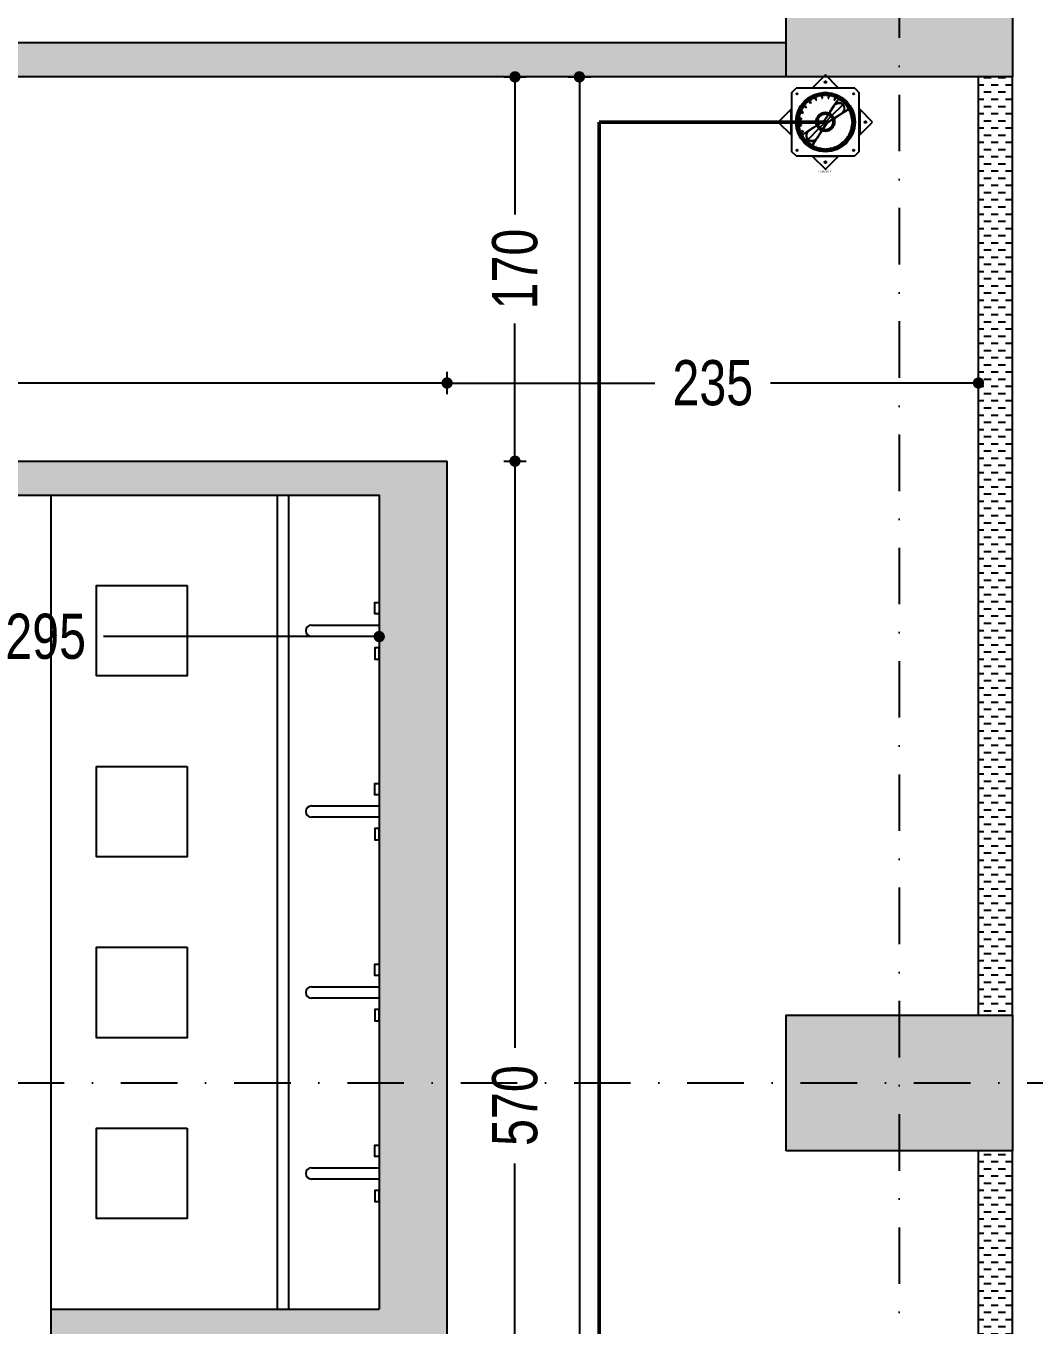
# Model space of a CAD drawing. Header units: centimetres. Extents: x 26569 to 160723, y -3143 to 14565.
# Drawn here: x 79745 to 80191, y 6206 to 6781 of the extents above; entities that cross this region are included whole.
import ezdxf
from ezdxf.enums import TextEntityAlignment as Align

# ---------------------------------------------------------------- set-up
doc = ezdxf.new("R2010")
doc.units = ezdxf.units.CM
doc.header["$LTSCALE"] = 100
doc.linetypes.add('DASHDOT2', pattern=[0.5, 0.25, -0.125, 0, -0.125])
for name, color, linetype in [('A-ANNO-DIMS', 187, 'Continuous'), ('A-ANNO-GRID', 155, 'DASHDOT2'), ('A-ELEV-01', 255, 'Continuous'), ('A-FLOR-FIXT', 146, 'Continuous'), ('A-WALL', 134, 'Continuous'), ('A-WALL-HTCH', 8, 'Continuous'), ('GEB-KONTUR-A', 5, 'Continuous'), ('S-CONC', 5, 'Continuous'), ('S-HTCH', 8, 'Continuous')]:
    doc.layers.add(name, color=color, linetype=linetype)
doc.layers.add('Arbeitspunkt(DIN)', color=7, linetype='Continuous', lineweight=25)
for name, color, linetype, lineweight, true_color in [('GEB-ART-NR', 1, 'Continuous', 18, 0xff0000), ('GEB-BEZUG', 2, 'Continuous', 50, 0xffff00), ('GEB-TEXT', 5, 'Continuous', 18, 0x0000ff)]:
    doc.layers.add(name, color=color, linetype=linetype, lineweight=lineweight, true_color=true_color)
doc.styles.add('Fields_100', font='act_simplex.shx', dxfattribs={"width": 0.8, "height": 20})
doc.styles.get("Standard").update_dxf_attribs({"font": 'act_simplex.shx', "width": 0.8, "height": 18})
doc.dimstyles.new('FIELDS_100', dxfattribs={"dimscale": 0, "dimtxt": 20, "dimasz": 5, "dimexe": 5, "dimexo": 5, "dimgap": 5, "dimtad": 0, "dimdec": 0, "dimzin": 0, "dimdsep": 46, "dimtxsty": 'Fields_100', "dimblk": 'DOT', "dimcen": 0.09, "dimclrt": 50, "dimadec": 0, "dimazin": 0, "dimtfac": 1, "dimtdec": 0, "dimtix": 1, "dimtofl": 0, "dimtmove": 1, "dimatfit": 3, "dimfxl": 5, "dimfxlon": 1, "dimtolj": 1, "dimtzin": 0, "dimarcsym": 0})
pattern_1 = [(0, (74805.6698, 54361.057), (3.175, 3.175), [3.175, -3.175])]

# ---------------------------------------------------------------- blocks, each defined once
blk = doc.blocks.new('_Dot')
at = {"color": 0, "linetype": 'ByBlock', "lineweight": -2}
blk.add_line((-0.5, 0), (-1, 0), dxfattribs=at)
at = {"color": 0, "linetype": 'ByBlock', "const_width": 0.5}
blk.add_lwpolyline([(-0.25, 0, 1), (0.25, 0, 1)], format="xyb", close=True, dxfattribs=at)
blk = doc.blocks.new('*D68')
at = {"layer": 'A-ANNO-DIMS', "color": 0, "lineweight": -2, "transparency": 16777216}
for p, q in [((79605.86, 6516.06), (79605.86, 6506.06)), ((79900.86, 6516.06), (79900.86, 6506.06)), ((79610.86, 6511.06), (79727.79, 6511.06)), ((79895.86, 6511.06), (79778.93, 6511.06))]:
    blk.add_line(p, q, dxfattribs=at)
at = {"layer": 'DEFPOINTS', "color": 0, "transparency": 16777216}
for p in [(79605.86, 6573.62), (79900.86, 6573.62), (79605.86, 6511.06)]:
    blk.add_point(p, dxfattribs=at)
at = {"layer": 'A-ANNO-DIMS', "color": 0, "lineweight": -2, "transparency": 16777216, "xscale": 5, "yscale": 5, "zscale": 5, "rotation": 180}
blk.add_blockref('_Dot', (79605.86, 6511.06), dxfattribs=at)
at = {"layer": 'A-ANNO-DIMS', "color": 0, "lineweight": -2, "transparency": 16777216, "xscale": 5, "yscale": 5, "zscale": 5}
blk.add_blockref('_Dot', (79900.86, 6511.06), dxfattribs=at)
at = {"layer": 'A-ANNO-DIMS', "color": 50, "transparency": 16777216, "insert": (79753.36, 6511.06), "char_height": 20, "attachment_point": 5, "style": 'Fields_100'}
blk.add_mtext('\\A1;295', dxfattribs=at)
blk = doc.blocks.new('*D168')
at = {"layer": 'A-ANNO-DIMS', "color": 0, "lineweight": -2, "transparency": 16777216}
for p, q in [((79955.9, 6588.62), (79965.9, 6588.62)), ((79960.9, 6583.62), (79960.9, 6329.19)), ((79960.9, 6023.62), (79960.9, 6278.05)), ((79955.9, 6018.62), (79965.9, 6018.62))]:
    blk.add_line(p, q, dxfattribs=at)
at = {"layer": 'DEFPOINTS', "color": 0, "transparency": 16777216}
for p in [(79930.86, 6588.62), (79960.9, 6588.62), (79930.86, 6018.62)]:
    blk.add_point(p, dxfattribs=at)
at = {"layer": 'A-ANNO-DIMS', "color": 0, "lineweight": -2, "transparency": 16777216, "xscale": 5, "yscale": 5, "zscale": 5}
for p, rotation in [((79960.9, 6588.62), 90), ((79960.9, 6018.62), 270)]:
    blk.add_blockref('_Dot', p, dxfattribs=dict(at, rotation=rotation))
at = {"layer": 'A-ANNO-DIMS', "color": 50, "transparency": 16777216, "insert": (79960.9, 6303.62), "char_height": 20, "attachment_point": 5, "rotation": 90, "style": 'Fields_100'}
blk.add_mtext('\\A1;570', dxfattribs=at)
blk = doc.blocks.new('*D169')
at = {"layer": 'A-ANNO-DIMS', "color": 0, "lineweight": -2, "transparency": 16777216}
for p, q in [((79955.9, 6758.62), (79965.9, 6758.62)), ((79960.9, 6753.62), (79960.9, 6697.67)), ((79960.9, 6593.62), (79960.9, 6649.57)), ((79955.9, 6588.62), (79965.9, 6588.62))]:
    blk.add_line(p, q, dxfattribs=at)
at = {"layer": 'DEFPOINTS', "color": 0, "transparency": 16777216}
for p in [(79470.86, 6758.62), (79960.9, 6758.62), (79930.86, 6588.62)]:
    blk.add_point(p, dxfattribs=at)
at = {"layer": 'A-ANNO-DIMS', "color": 0, "lineweight": -2, "transparency": 16777216, "xscale": 5, "yscale": 5, "zscale": 5}
for p, rotation in [((79960.9, 6758.62), 90), ((79960.9, 6588.62), 270)]:
    blk.add_blockref('_Dot', p, dxfattribs=dict(at, rotation=rotation))
at = {"layer": 'A-ANNO-DIMS', "color": 50, "transparency": 16777216, "insert": (79960.9, 6673.62), "char_height": 20, "attachment_point": 5, "rotation": 90, "style": 'Fields_100'}
blk.add_mtext('\\A1;170', dxfattribs=at)
blk = doc.blocks.new('*D170')
at = {"layer": 'A-ANNO-DIMS', "color": 0, "lineweight": -2, "transparency": 16777216}
for p, q in [((79984.37, 6758.62), (79994.37, 6758.62)), ((79989.37, 6753.62), (79989.37, 5054.31)), ((79989.37, 3288.62), (79989.37, 4987.93)), ((79984.37, 3283.62), (79994.37, 3283.62))]:
    blk.add_line(p, q, dxfattribs=at)
at = {"layer": 'DEFPOINTS', "color": 0, "transparency": 16777216}
for p in [(79470.86, 6758.62), (79989.37, 6758.62), (79795.86, 3283.62)]:
    blk.add_point(p, dxfattribs=at)
at = {"layer": 'A-ANNO-DIMS', "color": 0, "lineweight": -2, "transparency": 16777216, "xscale": 5, "yscale": 5, "zscale": 5}
for p, rotation in [((79989.37, 6758.62), 90), ((79989.37, 3283.62), 270)]:
    blk.add_blockref('_Dot', p, dxfattribs=dict(at, rotation=rotation))
at = {"layer": 'A-ANNO-DIMS', "color": 50, "transparency": 16777216, "insert": (79989.37, 5021.12), "char_height": 20, "attachment_point": 5, "rotation": 90, "style": 'Fields_100'}
blk.add_mtext('\\A1;3475', dxfattribs=at)
blk = doc.blocks.new('*D171')
at = {"layer": 'A-ANNO-DIMS', "color": 0, "lineweight": -2, "transparency": 16777216}
for p, q in [((79000.86, 6618.21), (79000.86, 6628.21)), ((79930.86, 6618.21), (79930.86, 6628.21)), ((79005.86, 6623.21), (79440.29, 6623.21)), ((79925.86, 6623.21), (79491.43, 6623.21))]:
    blk.add_line(p, q, dxfattribs=at)
at = {"layer": 'DEFPOINTS', "color": 0, "transparency": 16777216}
for p in [(79930.86, 6623.21), (79000.86, 6588.62), (79930.86, 6588.62)]:
    blk.add_point(p, dxfattribs=at)
at = {"layer": 'A-ANNO-DIMS', "color": 0, "lineweight": -2, "transparency": 16777216, "xscale": 5, "yscale": 5, "zscale": 5, "rotation": 180}
blk.add_blockref('_Dot', (79000.86, 6623.21), dxfattribs=at)
at = {"layer": 'A-ANNO-DIMS', "color": 0, "lineweight": -2, "transparency": 16777216, "xscale": 5, "yscale": 5, "zscale": 5}
blk.add_blockref('_Dot', (79930.86, 6623.21), dxfattribs=at)
at = {"layer": 'A-ANNO-DIMS', "color": 50, "transparency": 16777216, "insert": (79465.86, 6623.21), "char_height": 20, "attachment_point": 5, "style": 'Fields_100'}
blk.add_mtext('\\A1;930', dxfattribs=at)
blk = doc.blocks.new('*D172')
at = {"layer": 'A-ANNO-DIMS', "color": 0, "lineweight": -2, "transparency": 16777216}
for p, q in [((79930.86, 6618.21), (79930.86, 6628.21)), ((80165.86, 6618.21), (80165.86, 6628.21)), ((79935.86, 6623.21), (80022.79, 6623.21)), ((80160.86, 6623.21), (80073.93, 6623.21))]:
    blk.add_line(p, q, dxfattribs=at)
at = {"layer": 'DEFPOINTS', "color": 0, "transparency": 16777216}
for p in [(80165.86, 6623.21), (79930.86, 6588.62), (80165.86, 6343.62)]:
    blk.add_point(p, dxfattribs=at)
at = {"layer": 'A-ANNO-DIMS', "color": 0, "lineweight": -2, "transparency": 16777216, "xscale": 5, "yscale": 5, "zscale": 5, "rotation": 180}
blk.add_blockref('_Dot', (79930.86, 6623.21), dxfattribs=at)
at = {"layer": 'A-ANNO-DIMS', "color": 0, "lineweight": -2, "transparency": 16777216, "xscale": 5, "yscale": 5, "zscale": 5}
blk.add_blockref('_Dot', (80165.86, 6623.21), dxfattribs=at)
at = {"layer": 'A-ANNO-DIMS', "color": 50, "transparency": 16777216, "insert": (80048.36, 6623.21), "char_height": 20, "attachment_point": 5, "style": 'Fields_100'}
blk.add_mtext('\\A1;235', dxfattribs=at)
blk = doc.blocks.new('*D65')
at = {"layer": 'A-ANNO-DIMS', "color": 0, "lineweight": -2, "transparency": 16777216}
for p, q in [((79320.86, 6902.59), (79320.86, 6912.59)), ((80165.86, 6902.59), (80165.86, 6912.59)), ((79325.86, 6907.59), (79717.79, 6907.59)), ((80160.86, 6907.59), (79768.93, 6907.59))]:
    blk.add_line(p, q, dxfattribs=at)
at = {"layer": 'DEFPOINTS', "color": 0, "transparency": 16777216}
for p in [(80165.86, 6907.59), (80165.86, 6818.62), (79320.86, 6773.62)]:
    blk.add_point(p, dxfattribs=at)
at = {"layer": 'A-ANNO-DIMS', "color": 0, "lineweight": -2, "transparency": 16777216, "xscale": 5, "yscale": 5, "zscale": 5, "rotation": 180}
blk.add_blockref('_Dot', (79320.86, 6907.59), dxfattribs=at)
at = {"layer": 'A-ANNO-DIMS', "color": 0, "lineweight": -2, "transparency": 16777216, "xscale": 5, "yscale": 5, "zscale": 5}
blk.add_blockref('_Dot', (80165.86, 6907.59), dxfattribs=at)
at = {"layer": 'A-ANNO-DIMS', "color": 50, "transparency": 16777216, "insert": (79743.36, 6907.59), "char_height": 20, "attachment_point": 5, "style": 'Fields_100'}
blk.add_mtext('\\A1;845', dxfattribs=at)
blk = doc.blocks.new('Einfügepunkt')
at = {"layer": 'GEB-BEZUG'}
for p, q in [((-0.7, -0.7), (0.7, 0.7)), ((-0.7, 0.7), (0.7, -0.7))]:
    blk.add_line(p, q, dxfattribs=at)
blk = doc.blocks.new('105')
at = {"layer": 'Arbeitspunkt(DIN)', "ltscale": 25}
for q in [(-2.5, 0), (0, 2.5), (2.5, 0), (0, -2.5)]:
    blk.add_line((0, 0), q, dxfattribs=at)
at = {"layer": 'GEB-KONTUR-A', "ltscale": 25}
for p, q in [((0, 208.6), (-56.6, 152)), ((56.6, 152), (0, 208.6)), ((-150, 130), (-130, 150)), ((-150, 130), (-150, -130)), ((130, 150), (-130, 150)), ((-58.6, 150), (-56.6, 152)), ((-56.6, 152), (56.6, 152)), ((-33.9, 126.3), (-35.1, 124.1)), ((-35.1, 124.1), (-33.2, 117)), ((-33.9, 126.3), (-31.9, 119.2)), ((-31.6, 125.1), (-33.9, 126.3)), ((-33.2, 117), (-31.9, 119.2)), ((-32.3, 113.5), (-33.2, 117)), ((-31.9, 119.2), (-29.7, 117.9)), ((-31.6, 125.1), (-29.7, 117.9)), ((-29.7, 117.9), (-28.8, 114.4)), ((-17.2, 116.7), (-15.7, 105.2)), ((-12.1, 105.7), (-13.6, 117.2)), ((0, 130.8), (-1.8, 129)), ((-1.8, 129), (-1.8, 121.6)), ((-1.8, 121.6), (0, 123.4)), ((-1.8, 118), (-1.8, 121.6)), ((0, 130.8), (0, 123.4)), ((1.8, 129), (0, 130.8)), ((0, 123.4), (1.8, 121.6)), ((1.8, 129), (1.8, 121.6)), ((1.8, 121.6), (1.8, 118)), ((13.6, 117.2), (12.1, 105.7)), ((15.7, 105.2), (17.2, 116.7)), ((28.8, 114.4), (29.7, 117.9)), ((31.6, 125.1), (29.7, 117.9)), ((29.7, 117.9), (31.9, 119.2)), ((33.9, 126.3), (31.6, 125.1)), ((33.9, 126.3), (31.9, 119.2)), ((31.9, 119.2), (33.2, 117)), ((33.2, 117), (32.3, 113.5)), ((35.1, 124.1), (33.2, 117)), ((35.1, 124.1), (33.9, 126.3)), ((56.6, 152), (58.6, 150)), ((130, 150), (150, 130)), ((150, -130), (150, 130)), ((-152, 56.6), (-150, 58.6)), ((-110.8, 66.1), (-113.3, 65.4)), ((-113.3, 65.4), (-112.6, 62.9)), ((-113.3, 65.4), (-106.9, 61.7)), ((-112.6, 62.9), (-106.2, 59.2)), ((-110.8, 66.1), (-104.4, 62.4)), ((-106.9, 61.7), (-104.4, 62.4)), ((-106.2, 59.2), (-106.9, 61.7)), ((-103.1, 57.4), (-106.2, 59.2)), ((-104.4, 62.4), (-101.3, 60.6)), ((-94.7, 70.4), (-85.5, 63.3)), ((-92.5, 92.5), (-92.5, 89.9)), ((-89.9, 92.5), (-92.5, 92.5)), ((-92.5, 92.5), (-87.3, 87.3)), ((-92.5, 89.9), (-87.3, 84.7)), ((-83.3, 66.2), (-92.5, 73.3)), ((-89.9, 92.5), (-84.7, 87.3)), ((-87.3, 87.3), (-84.7, 87.3)), ((-87.3, 84.7), (-87.3, 87.3)), ((-84.7, 82.2), (-87.3, 84.7)), ((-85.5, 63.3), (-83.3, 66.2)), ((-84.7, 87.3), (-82.2, 84.7)), ((-73.3, 92.5), (-66.2, 83.3)), ((-63.3, 85.5), (-70.4, 94.7)), ((-66.2, 83.3), (-63.3, 85.5)), ((-65.4, 113.3), (-66.1, 110.8)), ((-66.1, 110.8), (-62.4, 104.4)), ((-65.4, 113.3), (-61.7, 106.9)), ((-62.9, 112.6), (-65.4, 113.3)), ((-62.9, 112.6), (-59.2, 106.2)), ((-62.4, 104.4), (-61.7, 106.9)), ((-60.6, 101.3), (-62.4, 104.4)), ((-61.7, 106.9), (-59.2, 106.2)), ((-59.2, 106.2), (-57.4, 103.1)), ((-46.8, 108.3), (-42.4, 97.6)), ((-39, 99), (-43.5, 109.7)), ((-42.4, 97.6), (-39, 99)), ((-15.7, 105.2), (-12.1, 105.7)), ((12.1, 105.7), (15.7, 105.2)), ((37.9, 72.9), (18.8, 43.4)), ((19.3, 42.7), (38.6, 72.5)), ((27.4, 27.4), (76.5, 76.5)), ((37.9, 72.9), (40.7, 77.2)), ((43.5, 109.7), (39, 99)), ((39, 99), (42.4, 97.6)), ((40.7, 77.2), (57.4, 103.1)), ((42.4, 97.6), (46.8, 108.3)), ((57.4, 103.1), (58.6, 105.1)), ((62.9, 112.6), (58.6, 105.1)), ((58.6, 105.1), (61.1, 105.8)), ((61.7, 103.3), (60.6, 101.3)), ((65.4, 113.3), (61.1, 105.8)), ((61.1, 105.8), (61.7, 103.3)), ((66.1, 110.8), (61.7, 103.3)), ((65.4, 113.3), (62.9, 112.6)), ((66.1, 110.8), (65.4, 113.3)), ((66.2, 97.7), (67.7, 99.1)), ((72.2, 93.4), (73.6, 94.8)), ((77, 92), (75.6, 90.6)), ((77.4, 77.4), (86.2, 86.2)), ((102.7, 58.1), (79.3, 43)), ((82.2, 84.7), (83.7, 86.2)), ((89.9, 92.5), (83.7, 86.2)), ((83.7, 86.2), (86.2, 86.2)), ((86.2, 83.7), (84.7, 82.2)), ((92.5, 92.5), (86.2, 86.2)), ((92.5, 89.9), (86.2, 83.7)), ((86.2, 86.2), (86.2, 83.7)), ((92.5, 92.5), (89.9, 92.5)), ((90.6, 75.6), (92, 77)), ((92.5, 89.9), (92.5, 92.5)), ((93.4, 72.2), (94.8, 73.6)), ((99.1, 67.7), (97.7, 66.2)), ((101.3, 60.6), (103.3, 61.7)), ((105.4, 59.7), (102.7, 58.1)), ((102.7, 58.1), (103.1, 57.4)), ((103.1, 57.4), (105.2, 58.6)), ((110.8, 66.1), (103.3, 61.7)), ((103.3, 61.7), (105.8, 61.1)), ((112.6, 62.9), (105.2, 58.6)), ((105.2, 58.6), (105.4, 59.7)), ((105.8, 61.1), (105.4, 59.7)), ((113.3, 65.4), (105.8, 61.1)), ((113.3, 65.4), (110.8, 66.1)), ((112.6, 62.9), (113.3, 65.4)), ((150, 58.6), (152, 56.6)), ((-152, 56.6), (-208.6, 0)), ((-208.6, 0), (-152, -56.6)), ((-152, -56.6), (-152, 56.6)), ((-129, 1.8), (-130.8, 0)), ((-130.8, 0), (-129, -1.8)), ((-130.8, 0), (-123.4, 0)), ((-129, 1.8), (-121.6, 1.8)), ((-124.1, 35.1), (-126.3, 33.9)), ((-126.3, 33.9), (-125.1, 31.6)), ((-126.3, 33.9), (-119.2, 31.9)), ((-125.1, 31.6), (-117.9, 29.7)), ((-124.1, 35.1), (-117, 33.2)), ((-123.4, 0), (-121.6, 1.8)), ((-121.6, -1.8), (-123.4, 0)), ((-121.6, 1.8), (-118, 1.8)), ((-119.2, 31.9), (-117, 33.2)), ((-117.9, 29.7), (-119.2, 31.9)), ((-114.4, 28.8), (-117.9, 29.7)), ((-117.2, 13.6), (-105.7, 12.1)), ((-117, 33.2), (-113.5, 32.3)), ((-105.2, 15.7), (-116.7, 17.2)), ((-109.7, 43.5), (-99, 39)), ((-97.6, 42.4), (-108.3, 46.8)), ((-105.7, 12.1), (-105.2, 15.7)), ((-99, 39), (-97.6, 42.4)), ((-5.7, 5.7), (-33.1, -12.1)), ((-32.7, -12.8), (-5.1, 5.1)), ((-25.8, -25.8), (0, 0)), ((17.6, 41.6), (-5.7, 5.7)), ((-5.7, 5.7), (-5.1, 5.1)), ((-5.1, 5.1), (18, 40.7)), ((-5.1, 5.1), (0, 0)), ((0, 0), (25.8, 25.8)), ((0, 0), (5.1, -5.1)), ((32.7, 12.8), (5.1, -5.1)), ((5.7, -5.7), (33.1, 12.1)), ((18.8, 43.4), (17.6, 41.6)), ((17.6, 41.6), (18.4, 41.5)), ((18, 40.7), (17.6, 41.6)), ((18.4, 41.5), (18, 40.7)), ((18, 40.7), (25.8, 25.8)), ((26.4, 26.4), (18.4, 41.5)), ((18.7, 42), (18.8, 43.4)), ((19.3, 42.7), (18.7, 42)), ((18.7, 42), (26.8, 26.8)), ((18.8, 43.4), (19.3, 42.7)), ((27.4, 27.4), (19.3, 42.7)), ((25.8, 25.8), (26.4, 26.4)), ((25.8, 25.8), (25.8, 25.8)), ((25.8, 25.8), (32.7, 12.8)), ((33.4, 13.3), (26.4, 26.4)), ((26.8, 26.8), (27.4, 27.4)), ((26.8, 26.8), (33.8, 13.5)), ((27.4, 27.4), (27.4, 27.4)), ((34.5, 14), (27.4, 27.4)), ((32.7, 12.8), (33.4, 13.3)), ((33.1, 12.1), (32.7, 12.8)), ((33.1, 12.1), (34.9, 13.3)), ((33.4, 13.3), (33.1, 12.1)), ((33.8, 13.5), (34.5, 14)), ((34.9, 13.3), (33.8, 13.5)), ((72.5, 38.6), (34.5, 14)), ((34.5, 14), (34.9, 13.3)), ((34.9, 13.3), (72.9, 37.9)), ((77.2, 40.7), (72.9, 37.9)), ((77.2, 40.7), (103.1, 57.4)), ((117, 33.2), (113.5, 32.3)), ((114.4, 28.8), (117.9, 29.7)), ((124.1, 35.1), (117, 33.2)), ((119.2, 31.9), (117, 33.2)), ((117.9, 29.7), (119.2, 31.9)), ((125.1, 31.6), (117.9, 29.7)), ((121.6, 1.8), (118, 1.8)), ((126.3, 33.9), (119.2, 31.9)), ((123.4, 0), (121.6, 1.8)), ((129, 1.8), (121.6, 1.8)), ((121.6, -1.8), (123.4, 0)), ((130.8, 0), (123.4, 0)), ((126.3, 33.9), (124.1, 35.1)), ((125.1, 31.6), (126.3, 33.9)), ((130.8, 0), (129, 1.8)), ((129, -1.8), (130.8, 0)), ((152, 56.6), (152, -56.6)), ((208.6, 0), (152, 56.6)), ((152, -56.6), (208.6, 0)), ((-150, -58.6), (-152, -56.6)), ((-129, -1.8), (-121.6, -1.8)), ((-125.1, -31.6), (-126.3, -33.9)), ((-126.3, -33.9), (-119.2, -31.9)), ((-126.3, -33.9), (-124.1, -35.1)), ((-125.1, -31.6), (-117.9, -29.7)), ((-124.1, -35.1), (-117, -33.2)), ((-118, -1.8), (-121.6, -1.8)), ((-119.2, -31.9), (-117.9, -29.7)), ((-117, -33.2), (-119.2, -31.9)), ((-117.9, -29.7), (-114.4, -28.8)), ((-105.7, -12.1), (-117.2, -13.6)), ((-113.5, -32.3), (-117, -33.2)), ((-116.7, -17.2), (-105.2, -15.7)), ((-99, -39), (-109.7, -43.5)), ((-108.3, -46.8), (-97.6, -42.4)), ((-105.2, -15.7), (-105.7, -12.1)), ((-105.1, -58.6), (-103.1, -57.4)), ((-103.1, -57.4), (-77.2, -40.7)), ((-97.6, -42.4), (-99, -39)), ((-77.2, -40.7), (-72.9, -37.9)), ((-76.5, -76.5), (-27.4, -27.4)), ((-34.9, -13.3), (-72.9, -37.9)), ((-72.5, -38.6), (-34.5, -14)), ((-19.3, -42.7), (-38.6, -72.5)), ((-37.9, -72.9), (-18.8, -43.4)), ((-33.1, -12.1), (-34.9, -13.3)), ((-34.9, -13.3), (-33.8, -13.5)), ((-34.5, -14), (-34.9, -13.3)), ((-33.8, -13.5), (-34.5, -14)), ((-34.5, -14), (-27.4, -27.4)), ((-26.8, -26.8), (-33.8, -13.5)), ((-33.4, -13.3), (-33.1, -12.1)), ((-32.7, -12.8), (-33.4, -13.3)), ((-33.4, -13.3), (-26.4, -26.4)), ((-33.1, -12.1), (-32.7, -12.8)), ((-25.8, -25.8), (-32.7, -12.8)), ((-27.4, -27.4), (-26.8, -26.8)), ((-27.4, -27.4), (-19.3, -42.7)), ((-27.4, -27.4), (-27.4, -27.4)), ((-18.7, -42), (-26.8, -26.8)), ((-26.4, -26.4), (-25.8, -25.8)), ((-26.4, -26.4), (-18.4, -41.5)), ((-18, -40.7), (-25.8, -25.8)), ((-25.8, -25.8), (-25.8, -25.8)), ((-19.3, -42.7), (-18.7, -42)), ((-18.8, -43.4), (-19.3, -42.7)), ((-18.8, -43.4), (-17.6, -41.6)), ((-18.7, -42), (-18.8, -43.4)), ((-18.4, -41.5), (-18, -40.7)), ((-17.6, -41.6), (-18.4, -41.5)), ((5.1, -5.1), (-18, -40.7)), ((-18, -40.7), (-17.6, -41.6)), ((-17.6, -41.6), (5.7, -5.7)), ((5.7, -5.7), (5.1, -5.1)), ((106.2, -59.2), (103.1, -57.4)), ((113.5, -32.3), (117, -33.2)), ((117.9, -29.7), (114.4, -28.8)), ((117, -33.2), (119.2, -31.9)), ((124.1, -35.1), (117, -33.2)), ((119.2, -31.9), (117.9, -29.7)), ((125.1, -31.6), (117.9, -29.7)), ((118, -1.8), (121.6, -1.8)), ((126.3, -33.9), (119.2, -31.9)), ((129, -1.8), (121.6, -1.8)), ((124.1, -35.1), (126.3, -33.9)), ((126.3, -33.9), (125.1, -31.6)), ((152, -56.6), (150, -58.6)), ((-113.3, -65.4), (-105.8, -61.1)), ((-112.6, -62.9), (-113.3, -65.4)), ((-113.3, -65.4), (-110.8, -66.1)), ((-112.6, -62.9), (-105.1, -58.6)), ((-110.8, -66.1), (-103.3, -61.7)), ((-105.8, -61.1), (-105.1, -58.6)), ((-103.3, -61.7), (-105.8, -61.1)), ((-101.3, -60.6), (-103.3, -61.7)), ((-99.1, -67.7), (-97.7, -66.2)), ((-93.4, -72.2), (-94.8, -73.6)), ((-92.5, -89.9), (-86.2, -83.7)), ((-92.5, -92.5), (-86.2, -86.2)), ((-92.5, -89.9), (-92.5, -92.5)), ((-92.5, -92.5), (-89.9, -92.5)), ((-90.6, -75.6), (-92, -77)), ((-89.9, -92.5), (-83.7, -86.2)), ((-86.2, -86.2), (-77.4, -77.4)), ((-86.2, -83.7), (-84.7, -82.2)), ((-86.2, -86.2), (-86.2, -83.7)), ((-83.7, -86.2), (-86.2, -86.2)), ((-82.2, -84.7), (-83.7, -86.2)), ((-77, -92), (-75.6, -90.6)), ((-72.2, -93.4), (-73.6, -94.8)), ((-66.2, -97.7), (-67.7, -99.1)), ((-66.1, -110.8), (-61.7, -103.3)), ((-66.1, -110.8), (-65.4, -113.3)), ((-65.4, -113.3), (-61.1, -105.8)), ((-65.4, -113.3), (-62.9, -112.6)), ((-62.9, -112.6), (-58.6, -105.2)), ((-61.7, -103.3), (-60.6, -101.3)), ((-61.1, -105.8), (-61.7, -103.3)), ((-59.7, -105.4), (-61.1, -105.8)), ((-58.1, -102.7), (-59.7, -105.4)), ((-59.7, -105.4), (-58.6, -105.2)), ((-58.6, -105.2), (-57.4, -103.1)), ((-43, -79.3), (-58.1, -102.7)), ((-57.4, -103.1), (-58.1, -102.7)), ((-57.4, -103.1), (-40.7, -77.2)), ((-37.9, -72.9), (-40.7, -77.2)), ((-32.3, -113.5), (-33.2, -117)), ((-29.7, -117.9), (-28.8, -114.4)), ((28.8, -114.4), (29.7, -117.9)), ((33.2, -117), (32.3, -113.5)), ((57.4, -103.1), (59.2, -106.2)), ((59.2, -106.2), (61.7, -106.9)), ((62.9, -112.6), (59.2, -106.2)), ((62.4, -104.4), (60.6, -101.3)), ((61.7, -106.9), (62.4, -104.4)), ((65.4, -113.3), (61.7, -106.9)), ((66.1, -110.8), (62.4, -104.4)), ((62.9, -112.6), (65.4, -113.3)), ((65.4, -113.3), (66.1, -110.8)), ((82.2, -84.7), (84.7, -87.3)), ((87.3, -84.7), (84.7, -82.2)), ((84.7, -87.3), (87.3, -87.3)), ((89.9, -92.5), (84.7, -87.3)), ((87.3, -87.3), (87.3, -84.7)), ((92.5, -89.9), (87.3, -84.7)), ((92.5, -92.5), (87.3, -87.3)), ((89.9, -92.5), (92.5, -92.5)), ((92.5, -92.5), (92.5, -89.9)), ((101.3, -60.6), (104.4, -62.4)), ((104.4, -62.4), (106.9, -61.7)), ((110.8, -66.1), (104.4, -62.4)), ((106.9, -61.7), (106.2, -59.2)), ((112.6, -62.9), (106.2, -59.2)), ((113.3, -65.4), (106.9, -61.7)), ((110.8, -66.1), (113.3, -65.4)), ((113.3, -65.4), (112.6, -62.9)), ((-130, -150), (-150, -130)), ((-130, -150), (130, -150)), ((-56.6, -152), (-58.6, -150)), ((56.6, -152), (-56.6, -152)), ((-56.6, -152), (0, -208.6)), ((-35.1, -124.1), (-33.2, -117)), ((-35.1, -124.1), (-33.9, -126.3)), ((-33.9, -126.3), (-31.9, -119.2)), ((-33.9, -126.3), (-31.6, -125.1)), ((-33.2, -117), (-31.9, -119.2)), ((-31.9, -119.2), (-29.7, -117.9)), ((-31.6, -125.1), (-29.7, -117.9)), ((-1.8, -118), (-1.8, -121.6)), ((-1.8, -121.6), (0, -123.4)), ((-1.8, -129), (-1.8, -121.6)), ((-1.8, -129), (0, -130.8)), ((0, -123.4), (1.8, -121.6)), ((0, -130.8), (0, -123.4)), ((0, -130.8), (1.8, -129)), ((0, -208.6), (56.6, -152)), ((1.8, -121.6), (1.8, -118)), ((1.8, -129), (1.8, -121.6)), ((29.7, -117.9), (31.9, -119.2)), ((31.6, -125.1), (29.7, -117.9)), ((31.6, -125.1), (33.9, -126.3)), ((31.9, -119.2), (33.2, -117)), ((33.9, -126.3), (31.9, -119.2)), ((35.1, -124.1), (33.2, -117)), ((33.9, -126.3), (35.1, -124.1)), ((58.6, -150), (56.6, -152)), ((150, -130), (130, -150))]:
    blk.add_line(p, q, dxfattribs=at)
for centre, radius in [((0, 177), 4), ((0, 0), 131), ((-125, 125), 3), ((125, 125), 3), ((-177, 0), 4), ((177, 0), 4), ((-125, -125), 3), ((125, -125), 3), ((0, -177), 4)]:
    blk.add_circle(centre, radius, dxfattribs=at)
for centre, radius, start, end in [((0, 0), 129, 105.80073, 119.19927), ((0, 0), 126, 105.81981, 119.18019), ((0, 0), 121, 105.85388, 119.14612), ((0, 0), 120, 105.86071, 119.13929), ((0, 0), 129, 90.80073, 104.19927), ((0, 0), 126, 90.81981, 104.18019), ((0, 0), 121, 90.85388, 104.14612), ((0, 0), 120, 90.86071, 104.13929), ((0, 0), 118, 90.8753, 104.1247), ((0, 0), 118, 96.62475, 98.37525), ((0, 0), 129, 75.80073, 89.19927), ((0, 0), 126, 75.81981, 89.18019), ((0, 0), 121, 75.85388, 89.14612), ((0, 0), 120, 75.86071, 89.13929), ((0, 0), 118, 75.8753, 89.1247), ((0, 0), 118, 81.62475, 83.37525), ((0, 0), 120, 60.86071, 74.13929), ((0, 0), 121, 60.85388, 74.14612), ((0, 0), 126, 60.81981, 74.18019), ((0, 0), 129, 60.80073, 74.19927), ((0, 0), 129, 150.80073, 164.19927), ((0, 0), 126, 150.81981, 164.18019), ((0, 0), 121, 150.85388, 164.14612), ((0, 0), 120, 150.86071, 164.13929), ((0, 0), 129, 135.80073, 149.19927), ((0, 0), 126, 135.81981, 149.18019), ((0, 0), 121, 135.85388, 149.14612), ((0, 0), 120, 135.86071, 149.13929), ((0, 0), 118, 135.8753, 149.1247), ((0, 0), 118, 141.62475, 143.37525), ((0, 0), 129, 120.80073, 134.19927), ((0, 0), 126, 120.81981, 134.18019), ((0, 0), 121, 120.85388, 134.14612), ((0, 0), 120, 120.86071, 134.13929), ((0, 0), 118, 120.8753, 134.1247), ((0, 0), 118, 126.62475, 128.37525), ((0, 0), 118, 105.8753, 119.1247), ((0, 0), 118, 111.62475, 113.37525), ((0, 0), 118, 60.8753, 74.1247), ((59.2, 59.2), 25.8, 45, 135.78074), ((0, 0), 118, 66.62475, 68.37525), ((0, 0), 118, 45.8753, 59.1247), ((0, 0), 120, 55.66933, 59.13929), ((0, 0), 121, 45.85388, 59.14612), ((0, 0), 126, 45.81981, 59.18019), ((0, 0), 129, 45.80073, 59.19927), ((0, 0), 120, 52.18076, 55.66933), ((0, 0), 120, 45.86071, 50.069), ((59.2, 59.2), 25.8, 321.17893, 45), ((0, 0), 118, 30.8753, 44.1247), ((0, 0), 120, 39.931, 44.13929), ((0, 0), 121, 30.85388, 44.14612), ((0, 0), 126, 30.81981, 44.18019), ((0, 0), 129, 30.80073, 44.19927), ((0, 0), 120, 34.33067, 37.81924), ((0, 0), 120, 30.86071, 34.33067), ((0, 0), 120, 15.86071, 29.13929), ((0, 0), 121, 15.85388, 29.14612), ((0, 0), 126, 15.81981, 29.18019), ((0, 0), 129, 15.80073, 29.19927), ((0, 0), 129, 165.80073, 179.19927), ((0, 0), 126, 165.81981, 179.18019), ((0, 0), 121, 165.85388, 179.14612), ((0, 0), 120, 165.86071, 179.13929), ((0, 0), 118, 165.8753, 179.1247), ((0, 0), 118, 171.62475, 173.37525), ((0, 0), 118, 150.8753, 164.1247), ((0, 0), 118, 156.62475, 158.37525), ((59.2, 59.2), 25.8, 314.21926, 321.17893), ((0, 0), 118, 15.8753, 29.1247), ((0, 0), 118, 0.8753, 14.1247), ((0, 0), 120, 0.86071, 14.13929), ((0, 0), 121, 0.85388, 14.14612), ((0, 0), 126, 0.81981, 14.18019), ((0, 0), 129, 0.80073, 14.19927), ((0, 0), 129, 180.80073, 194.19927), ((0, 0), 126, 180.81981, 194.18019), ((0, 0), 129, 195.80073, 209.19927), ((0, 0), 126, 195.81981, 209.18019), ((0, 0), 121, 180.85388, 194.14612), ((0, 0), 120, 180.86071, 194.13929), ((0, 0), 118, 180.8753, 194.1247), ((0, 0), 118, 186.62475, 188.37525), ((0, 0), 121, 195.85388, 209.14612), ((0, 0), 120, 195.86071, 209.13929), ((0, 0), 118, 195.8753, 209.1247), ((0, 0), 118, 201.62475, 203.37525), ((-59.2, -59.2), 25.8, 134.21926, 225), ((0, 0), 118, 330.8753, 344.1247), ((0, 0), 120, 330.86071, 344.13929), ((0, 0), 121, 330.85388, 344.14612), ((0, 0), 126, 330.81981, 344.18019), ((0, 0), 129, 330.80073, 344.19927), ((0, 0), 118, 345.8753, 359.1247), ((0, 0), 120, 345.86071, 359.13929), ((0, 0), 121, 345.85388, 359.14612), ((0, 0), 126, 345.81981, 359.18019), ((0, 0), 129, 345.80073, 359.19927), ((0, 0), 129, 210.80073, 224.19927), ((0, 0), 126, 210.81981, 224.18019), ((0, 0), 121, 210.85388, 224.14612), ((0, 0), 120, 210.86071, 214.33067), ((0, 0), 118, 210.8753, 224.1247), ((0, 0), 120, 214.33067, 217.81924), ((0, 0), 120, 219.931, 224.13929), ((0, 0), 129, 225.80073, 239.19927), ((0, 0), 126, 225.81981, 239.18019), ((0, 0), 121, 225.85388, 239.14612), ((0, 0), 120, 225.86071, 230.069), ((0, 0), 118, 225.8753, 239.1247), ((-59.2, -59.2), 25.8, 225, 308.82107), ((0, 0), 120, 232.18076, 235.66933), ((0, 0), 120, 235.66933, 239.13929), ((0, 0), 129, 240.80073, 254.19927), ((0, 0), 126, 240.81981, 254.18019), ((0, 0), 121, 240.85388, 254.14612), ((0, 0), 120, 240.86071, 254.13929), ((0, 0), 118, 240.8753, 254.1247), ((-59.2, -59.2), 25.8, 308.82107, 315.78074), ((0, 0), 118, 255.8753, 269.1247), ((0, 0), 118, 270.8753, 284.1247), ((0, 0), 118, 285.8753, 299.1247), ((0, 0), 120, 285.86071, 299.13929), ((0, 0), 121, 285.85388, 299.14612), ((0, 0), 126, 285.81981, 299.18019), ((0, 0), 129, 285.80073, 299.19927), ((0, 0), 118, 300.8753, 314.1247), ((0, 0), 120, 300.86071, 314.13929), ((0, 0), 121, 300.85388, 314.14612), ((0, 0), 126, 300.81981, 314.18019), ((0, 0), 129, 300.80073, 314.19927), ((0, 0), 118, 315.8753, 329.1247), ((0, 0), 120, 315.86071, 329.13929), ((0, 0), 121, 315.85388, 329.14612), ((0, 0), 126, 315.81981, 329.18019), ((0, 0), 129, 315.80073, 329.19927), ((0, 0), 129, 255.80073, 269.19927), ((0, 0), 126, 255.81981, 269.18019), ((0, 0), 121, 255.85388, 269.14612), ((0, 0), 120, 255.86071, 269.13929), ((0, 0), 120, 270.86071, 284.13929), ((0, 0), 121, 270.85388, 284.14612), ((0, 0), 126, 270.81981, 284.18019), ((0, 0), 129, 270.80073, 284.19927)]:
    blk.add_arc(centre, radius, start, end, dxfattribs=at)
for points, knots in [([(77.1, 77.1), (76.2, 78), (75.2, 78.8), (71.2, 81.7), (67.7, 83.3), (61.6, 84.5), (59, 84.6), (56.5, 84.3), (54, 84.1), (51.5, 83.4), (47.5, 81.7), (45.8, 80.8), (42.8, 78.6), (41.4, 77.3), (39.3, 75), (38.6, 74), (37.9, 72.9)], [-0.783062, -0.783062, -0.783062, -0.783062, -0.634163, -0.634163, -0.192454, -0.192454, 0.106051, 0.106051, 0.106051, 0.404556, 0.404556, 0.625445, 0.625445, 0.846335, 0.846335, 0.994853, 0.994853, 0.994853, 0.994853]), ([(37.9, 72.9), (37.9, 72.9), (37.9, 72.9), (37.9, 72.9), (37.9, 72.9), (37.9, 72.9)], [0.994853329, 0.994853329, 0.994853329, 0.994853329, 0.995833954, 0.995833954, 0.996814579, 0.996814579, 0.996814579, 0.996814579]), ([(38.6, 72.5), (39.3, 73.5), (40, 74.5), (42, 76.8), (43.4, 78), (46.3, 80.1), (47.9, 81), (51.8, 82.7), (54.2, 83.3), (56.6, 83.5), (59, 83.8), (61.5, 83.7), (67.4, 82.5), (70.8, 81), (74.7, 78.2), (75.6, 77.4), (76.5, 76.5)], [-0.994853, -0.994853, -0.994853, -0.994853, -0.846335, -0.846335, -0.625445, -0.625445, -0.404556, -0.404556, -0.106051, -0.106051, -0.106051, 0.192454, 0.192454, 0.634163, 0.634163, 0.784802, 0.784802, 0.784802, 0.784802]), ([(38.6, 72.5), (38.6, 72.5), (38.6, 72.5), (38.6, 72.5), (38.6, 72.5), (38.6, 72.5)], [-0.996814579, -0.996814579, -0.996814579, -0.996814579, -0.995833954, -0.995833954, -0.994853329, -0.994853329, -0.994853329, -0.994853329]), ([(76.5, 76.5), (77.4, 75.6), (78.2, 74.7), (80, 72.2), (80.9, 70.7), (82.3, 67.4), (82.9, 65.6), (83.7, 61.5), (83.8, 59), (83.5, 56.6), (83.3, 54.2), (82.7, 51.8), (80.3, 46.2), (78.1, 43.2), (74.5, 40), (73.5, 39.3), (72.5, 38.6)], [2.356791, 2.356791, 2.356791, 2.356791, 2.50743, 2.50743, 2.728284, 2.728284, 2.949139, 2.949139, 3.247644, 3.247644, 3.247644, 3.546149, 3.546149, 3.987927, 3.987927, 4.136446, 4.136446, 4.136446, 4.136446]), ([(72.9, 37.9), (74, 38.6), (75, 39.3), (78.7, 42.7), (81, 45.8), (83.4, 51.5), (84.1, 54), (84.3, 56.5), (84.6, 59), (84.5, 61.6), (83.7, 65.9), (83.1, 67.7), (81.6, 71.1), (80.6, 72.7), (78.8, 75.2), (78, 76.2), (77.1, 77.1)], [-4.136446, -4.136446, -4.136446, -4.136446, -3.987927, -3.987927, -3.546149, -3.546149, -3.247644, -3.247644, -3.247644, -2.949139, -2.949139, -2.728284, -2.728284, -2.50743, -2.50743, -2.358531, -2.358531, -2.358531, -2.358531]), ([(76.5, 76.5), (76.6, 76.6), (76.7, 76.7), (76.9, 76.9), (77, 77), (77.1, 77.1)], [-0.1161431, -0.1161431, -0.1161431, -0.1161431, -0.0580714, -0.0580714, 0, 0, 0, 0]), ([(-72.9, -37.9), (-74, -38.6), (-75, -39.3), (-78.7, -42.7), (-81, -45.8), (-83.4, -51.5), (-84.1, -54), (-84.3, -56.5), (-84.6, -59), (-84.5, -61.6), (-83.7, -65.9), (-83.1, -67.7), (-81.6, -71.1), (-80.6, -72.7), (-78.8, -75.2), (-78, -76.2), (-77.1, -77.1)], [-4.136446, -4.136446, -4.136446, -4.136446, -3.987927, -3.987927, -3.546149, -3.546149, -3.247644, -3.247644, -3.247644, -2.949139, -2.949139, -2.728284, -2.728284, -2.50743, -2.50743, -2.358531, -2.358531, -2.358531, -2.358531]), ([(-76.5, -76.5), (-77.4, -75.6), (-78.2, -74.7), (-80, -72.2), (-80.9, -70.7), (-82.3, -67.4), (-82.9, -65.6), (-83.7, -61.5), (-83.8, -59), (-83.5, -56.6), (-83.3, -54.2), (-82.7, -51.8), (-80.3, -46.2), (-78.1, -43.2), (-74.5, -40), (-73.5, -39.3), (-72.5, -38.6)], [2.356791, 2.356791, 2.356791, 2.356791, 2.50743, 2.50743, 2.728284, 2.728284, 2.949139, 2.949139, 3.247644, 3.247644, 3.247644, 3.546149, 3.546149, 3.987927, 3.987927, 4.136446, 4.136446, 4.136446, 4.136446]), ([(-77.1, -77.1), (-76.2, -78), (-75.2, -78.8), (-71.2, -81.7), (-67.7, -83.3), (-61.6, -84.5), (-59, -84.6), (-56.5, -84.3), (-54, -84.1), (-51.5, -83.4), (-47.5, -81.7), (-45.8, -80.8), (-42.8, -78.6), (-41.4, -77.3), (-39.3, -75), (-38.6, -74), (-37.9, -72.9)], [-0.783062, -0.783062, -0.783062, -0.783062, -0.634163, -0.634163, -0.192454, -0.192454, 0.106051, 0.106051, 0.106051, 0.404556, 0.404556, 0.625445, 0.625445, 0.846335, 0.846335, 0.994853, 0.994853, 0.994853, 0.994853]), ([(-77.1, -77.1), (-77, -77), (-76.9, -76.9), (-76.7, -76.7), (-76.6, -76.6), (-76.5, -76.5)], [0, 0, 0, 0, 0.0580714, 0.0580714, 0.1161431, 0.1161431, 0.1161431, 0.1161431]), ([(-38.6, -72.5), (-39.3, -73.5), (-40, -74.5), (-42, -76.8), (-43.4, -78), (-46.3, -80.1), (-47.9, -81), (-51.8, -82.7), (-54.2, -83.3), (-56.6, -83.5), (-59, -83.8), (-61.5, -83.7), (-67.4, -82.5), (-70.8, -81), (-74.7, -78.2), (-75.6, -77.4), (-76.5, -76.5)], [-0.994853, -0.994853, -0.994853, -0.994853, -0.846335, -0.846335, -0.625445, -0.625445, -0.404556, -0.404556, -0.106051, -0.106051, -0.106051, 0.192454, 0.192454, 0.634163, 0.634163, 0.784802, 0.784802, 0.784802, 0.784802]), ([(-38.6, -72.5), (-38.6, -72.5), (-38.6, -72.5), (-38.6, -72.5), (-38.6, -72.5), (-38.6, -72.5)], [-0.996814579, -0.996814579, -0.996814579, -0.996814579, -0.995833954, -0.995833954, -0.994853329, -0.994853329, -0.994853329, -0.994853329]), ([(-37.9, -72.9), (-37.9, -72.9), (-37.9, -72.9), (-37.9, -72.9), (-37.9, -72.9), (-37.9, -72.9)], [0.994853329, 0.994853329, 0.994853329, 0.994853329, 0.995833954, 0.995833954, 0.996814579, 0.996814579, 0.996814579, 0.996814579])]:
    blk.add_open_spline(points, degree=3, knots=knots, dxfattribs=at)
for points in [[(72.5, 38.6), (72.5, 38.6), (72.5, 38.6), (72.5, 38.6)], [(72.9, 37.9), (72.9, 37.9), (72.9, 37.9), (72.9, 37.9)], [(-72.9, -37.9), (-72.9, -37.9), (-72.9, -37.9), (-72.9, -37.9)], [(-72.5, -38.6), (-72.5, -38.6), (-72.5, -38.6), (-72.5, -38.6)]]:
    blk.add_open_spline(points, degree=3, dxfattribs=at)
at = {"ltscale": 25}
blk.add_blockref('Einfügepunkt', (0, 0), dxfattribs=at)
at = {"layer": 'GEB-ART-NR'}
blk.add_text('GEB-ART-NR 359.105', height=3.5, dxfattribs=at).set_placement((0.6, -225.4), align=Align.CENTER)
at = {"layer": 'GEB-TEXT'}
for s, p in [('PLU DwEinl DAF d56 12L/s', (0, -219.1)), ('Geberit', (0, -213.6))]:
    blk.add_text(s, height=3.5, dxfattribs=at).set_placement(p, align=Align.CENTER)

msp = doc.modelspace()

# ---------------------------------------------------------------- hatches: boundary and pattern name
at = {"layer": 'A-WALL-HTCH'}
h = msp.add_hatch(dxfattribs=at)
h.set_pattern_fill('DASH', color=256)
h.set_pattern_definition([(0, (45541.4728, 54316.0323), (3.175, 3.175), [3.175, -3.175])])
h.paths.add_polyline_path([(79470.86, 6773.62), (79470.86, 6758.62), (80080.86, 6758.62), (80080.86, 6773.62)])
h.paths.add_polyline_path([(79370.86, 6758.62), (79370.86, 6773.62), (79320.86, 6773.62), (79320.86, 6758.62)])
h = msp.add_hatch(dxfattribs=at)
h.set_pattern_fill('DASH', color=256)
h.set_pattern_definition(pattern_1)
h.paths.add_polyline_path([(80180.86, 6758.62), (80165.86, 6758.62), (80165.86, 6343.62), (80180.86, 6343.62)])
h = msp.add_hatch(dxfattribs=at)
h.set_pattern_fill('DASH', color=256)
h.set_pattern_definition([(0, (45541.4728, 54361.0323), (3.175, 3.175), [3.175, -3.175])])
h.paths.add_polyline_path([(79930.86, 6588.62), (79000.86, 6588.62), (79000.86, 6646.12), (78985.86, 6646.12), (78985.86, 6573.62), (79900.86, 6573.62), (79900.86, 6213.62), (79755.86, 6213.62), (79755.86, 6198.62), (79915.86, 6198.62), (79915.86, 6033.62), (79755.86, 6033.62), (79755.86, 6018.62), (79825.86, 6018.62), (79825.86, 5993.62), (79840.86, 5993.62), (79840.86, 6018.62), (79930.86, 6018.62)])
h = msp.add_hatch(dxfattribs=at)
h.set_pattern_fill('DASH', color=256)
h.set_pattern_definition(pattern_1)
h.paths.add_polyline_path([(80180.86, 6283.62), (80165.86, 6283.62), (80165.86, 5868.62), (80180.86, 5868.62)])
at = {"layer": 'S-HTCH'}
h = msp.add_hatch(dxfattribs=at)
h.set_pattern_fill('ANSI33', color=256)
h.set_pattern_definition([(45, (74805.67, 5721.585), (-4.490128, 4.490128), []), (45, (74810.16, 5721.585), (-4.490128, 4.490128), [3.175, -1.5875])])
h.paths.add_polyline_path([(79320.86, 2938.62), (79260.86, 2938.62), (79260.86, 3038.62), (79320.86, 3038.62)])
h.paths.add_polyline_path([(78400.86, 2958.62), (78400.86, 3018.62), (78500.86, 3018.62), (78500.86, 2958.62)])
h.paths.add_polyline_path([(80080.86, 2958.62), (80080.86, 3018.62), (80180.86, 3018.62), (80180.86, 2958.62)])
h.paths.add_polyline_path([(79320.86, 1988.62), (79260.86, 1988.62), (79260.86, 2088.62), (79320.86, 2088.62)])
h.paths.add_polyline_path([(79320.86, 2463.62), (79260.86, 2463.62), (79260.86, 2563.62), (79320.86, 2563.62)])
h.paths.add_polyline_path([(79320.86, 3888.62), (79260.86, 3888.62), (79260.86, 3988.62), (79320.86, 3988.62)])
h.paths.add_polyline_path([(79320.86, 4363.62), (79260.86, 4363.62), (79260.86, 4463.62), (79320.86, 4463.62)])
h.paths.add_polyline_path([(79320.86, 4838.62), (79260.86, 4838.62), (79260.86, 4938.62), (79320.86, 4938.62)])
h.paths.add_polyline_path([(79320.86, 5788.62), (79260.86, 5788.62), (79260.86, 5888.62), (79320.86, 5888.62)])
h.paths.add_polyline_path([(79320.86, 6263.62), (79260.86, 6263.62), (79260.86, 6363.62), (79320.86, 6363.62)])
h.paths.add_polyline_path([(79320.86, 6738.62), (79260.86, 6738.62), (79260.86, 6838.62), (79320.86, 6838.62)])
h.paths.add_polyline_path([(78400.86, 1518.62), (78400.86, 1578.62), (78500.86, 1578.62), (78500.86, 1518.62)])
h.paths.add_polyline_path([(79240.86, 1518.62), (79240.86, 1578.62), (79340.86, 1578.62), (79340.86, 1518.62)])
h.paths.add_polyline_path([(80080.86, 1518.62), (80080.86, 1578.62), (80180.86, 1578.62), (80180.86, 1518.62)])
h.paths.add_polyline_path([(78400.86, 2008.62), (78400.86, 2068.62), (78500.86, 2068.62), (78500.86, 2008.62)])
h.paths.add_polyline_path([(80080.86, 2008.62), (80080.86, 2068.62), (80180.86, 2068.62), (80180.86, 2008.62)])
h.paths.add_polyline_path([(78400.86, 2483.62), (78400.86, 2543.62), (78500.86, 2543.62), (78500.86, 2483.62)])
h.paths.add_polyline_path([(80080.86, 2483.62), (80080.86, 2543.62), (80180.86, 2543.62), (80180.86, 2483.62)])
h.paths.add_polyline_path([(78400.86, 3433.62), (78400.86, 3493.62), (78500.86, 3493.62), (78500.86, 3433.62)])
h.paths.add_polyline_path([(79240.86, 3433.62), (79240.86, 3493.62), (79340.86, 3493.62), (79340.86, 3433.62)])
h.paths.add_polyline_path([(80080.86, 3433.62), (80080.86, 3493.62), (80180.86, 3493.62), (80180.86, 3433.62)])
h.paths.add_polyline_path([(78400.86, 3908.62), (78400.86, 3968.62), (78500.86, 3968.62), (78500.86, 3908.62)])
h.paths.add_polyline_path([(80080.86, 3908.62), (80080.86, 3968.62), (80180.86, 3968.62), (80180.86, 3908.62)])
h.paths.add_polyline_path([(78400.86, 4383.62), (78400.86, 4443.62), (78500.86, 4443.62), (78500.86, 4383.62)])
h.paths.add_polyline_path([(80080.86, 4383.62), (80080.86, 4443.62), (80180.86, 4443.62), (80180.86, 4383.62)])
h.paths.add_polyline_path([(78400.86, 4858.62), (78400.86, 4918.62), (78500.86, 4918.62), (78500.86, 4858.62)])
h.paths.add_polyline_path([(80080.86, 4858.62), (80080.86, 4918.62), (80180.86, 4918.62), (80180.86, 4858.62)])
h.paths.add_polyline_path([(78400.86, 5333.62), (78400.86, 5393.62), (78500.86, 5393.62), (78500.86, 5333.62)])
h.paths.add_polyline_path([(79240.86, 5333.62), (79240.86, 5393.62), (79340.86, 5393.62), (79340.86, 5333.62)])
h.paths.add_polyline_path([(80080.86, 5333.62), (80080.86, 5393.62), (80180.86, 5393.62), (80180.86, 5333.62)])
h.paths.add_polyline_path([(78400.86, 5808.62), (78400.86, 5868.62), (78500.86, 5868.62), (78500.86, 5808.62)])
h.paths.add_polyline_path([(80080.86, 5808.62), (80080.86, 5868.62), (80180.86, 5868.62), (80180.86, 5808.62)])
h.paths.add_polyline_path([(78400.86, 6283.62), (78400.86, 6343.62), (78500.86, 6343.62), (78500.86, 6283.62)])
h.paths.add_polyline_path([(80080.86, 6283.62), (80080.86, 6343.62), (80180.86, 6343.62), (80180.86, 6283.62)])
h.paths.add_polyline_path([(78400.86, 6758.62), (78400.86, 6818.62), (78500.86, 6818.62), (78500.86, 6758.62)])
h.paths.add_polyline_path([(80080.86, 6758.62), (80080.86, 6818.62), (80180.86, 6818.62), (80180.86, 6758.62)])
h.paths.add_polyline_path([(78400.86, 7248.62), (78400.86, 7308.62), (78500.86, 7308.62), (78500.86, 7248.62)])
h.paths.add_polyline_path([(79240.86, 7248.62), (79240.86, 7308.62), (79340.86, 7308.62), (79340.86, 7248.62)])
h.paths.add_polyline_path([(80080.86, 7248.62), (80080.86, 7308.62), (80180.86, 7308.62), (80180.86, 7248.62)])

# ---------------------------------------------------------------- linework, layer by layer
at = {"layer": 'A-ANNO-GRID'}
for p, q in [((80130.86, 8203.62), (80130.86, 1408.62)), ((76981.01, 6313.62), (98785.86, 6313.62))]:
    msp.add_line(p, q, dxfattribs=at)
at = {"layer": 'A-ELEV-01'}
msp.add_line((79755.86, 6213.62), (79755.86, 6573.62), dxfattribs=at)
at = {"layer": 'A-FLOR-FIXT'}
for p, q in [((79855.86, 6213.62), (79855.86, 6573.62)), ((79860.86, 6213.62), (79860.86, 6573.62)), ((79870.86, 6516.12), (79900.86, 6516.12)), ((79900.86, 6516.12), (79900.86, 6511.12)), ((79900.86, 6511.12), (79870.86, 6511.12)), ((79870.86, 6436.12), (79900.86, 6436.12)), ((79900.86, 6436.12), (79900.86, 6431.12)), ((79900.86, 6431.12), (79870.86, 6431.12)), ((79870.86, 6356.12), (79900.86, 6356.12)), ((79900.86, 6356.12), (79900.86, 6351.12)), ((79900.86, 6351.12), (79870.86, 6351.12)), ((79870.86, 6276.12), (79900.86, 6276.12)), ((79900.86, 6276.12), (79900.86, 6271.12)), ((79900.86, 6271.12), (79870.86, 6271.12))]:
    msp.add_line(p, q, dxfattribs=at)
for points in [[(79815.86, 6533.62), (79815.86, 6493.62), (79775.86, 6493.62), (79775.86, 6533.62)], [(79900.86, 6526.12), (79900.86, 6521.12), (79898.86, 6521.12), (79898.86, 6526.12)], [(79900.86, 6501.12), (79900.86, 6506.12), (79898.86, 6506.12), (79898.86, 6501.12)], [(79815.86, 6453.62), (79815.86, 6413.62), (79775.86, 6413.62), (79775.86, 6453.62)], [(79900.86, 6446.12), (79900.86, 6441.12), (79898.86, 6441.12), (79898.86, 6446.12)], [(79900.86, 6421.12), (79900.86, 6426.12), (79898.86, 6426.12), (79898.86, 6421.12)], [(79815.86, 6373.62), (79815.86, 6333.62), (79775.86, 6333.62), (79775.86, 6373.62)], [(79900.86, 6366.12), (79900.86, 6361.12), (79898.86, 6361.12), (79898.86, 6366.12)], [(79900.86, 6341.12), (79900.86, 6346.12), (79898.86, 6346.12), (79898.86, 6341.12)], [(79815.86, 6293.62), (79815.86, 6253.62), (79775.86, 6253.62), (79775.86, 6293.62)], [(79900.86, 6286.12), (79900.86, 6281.12), (79898.86, 6281.12), (79898.86, 6286.12)], [(79900.86, 6261.12), (79900.86, 6266.12), (79898.86, 6266.12), (79898.86, 6261.12)]]:
    msp.add_lwpolyline(points, close=True, dxfattribs=at)
for centre in [(79870.86, 6513.62), (79870.86, 6433.62), (79870.86, 6353.62), (79870.86, 6273.62)]:
    msp.add_arc(centre, 2.5, 90, 270, dxfattribs=at)
at = {"layer": 'A-WALL'}
for p, q in [((80165.86, 6343.62), (80165.86, 6758.62)), ((80180.86, 6343.62), (80180.86, 6758.62)), ((79930.86, 6018.62), (79930.86, 6588.62)), ((80165.86, 5868.62), (80165.86, 6283.62)), ((80180.86, 5868.62), (80180.86, 6283.62)), ((79755.86, 6213.62), (79900.86, 6213.62)), ((79755.86, 6198.62), (79755.86, 6213.62))]:
    msp.add_line(p, q, dxfattribs=at)
for points in [[(80080.86, 6773.62), (79470.86, 6773.62)], [(80080.86, 6758.62), (79470.86, 6758.62)], [(78985.86, 6646.12), (78985.86, 6573.62), (79900.86, 6573.62), (79900.86, 6213.62)], [(79000.86, 6646.12), (79000.86, 6588.62), (79930.86, 6588.62)]]:
    msp.add_lwpolyline(points, dxfattribs=at)
at = {"layer": 'GEB-BEZUG'}
msp.add_lwpolyline([(80098.17, 6738.62), (79998.17, 6738.62), (79998.17, 1571.44), (80060.75, 1571.44)], dxfattribs=at)
msp.add_circle((80098.17, 6738.74), 3.8, dxfattribs=at)
at = {"layer": 'S-CONC'}
for points in [[(80080.86, 6758.62), (80080.86, 6818.62), (80180.86, 6818.62), (80180.86, 6758.62)], [(80080.86, 6283.62), (80080.86, 6343.62), (80180.86, 6343.62), (80180.86, 6283.62)]]:
    msp.add_lwpolyline(points, close=True, dxfattribs=at)

# ---------------------------------------------------------------- block references
at = {"layer": 'GEB-KONTUR-A', "xscale": 0.1, "yscale": 0.1, "zscale": 0.1}
msp.add_blockref('105', (80098.17, 6738.62), dxfattribs=at)

# ---------------------------------------------------------------- dimensions: what is measured, and where the dimension line sits
at = {"layer": 'A-ANNO-DIMS'}
for base, p1, p2, picture, middle in [((80165.86, 6907.59), (79320.86, 6773.62), (80165.86, 6818.62), '*D65', (79743.36, 6907.59)), ((79930.86, 6623.21), (79000.86, 6588.62), (79930.86, 6588.62), '*D171', (79465.86, 6623.21)), ((80165.86, 6623.21), (79930.86, 6588.62), (80165.86, 6343.62), '*D172', (80048.36, 6623.21)), ((79605.86, 6511.06), (79900.86, 6573.62), (79605.86, 6573.62), '*D68', (79753.36, 6511.06))]:
    dim = msp.add_linear_dim(base=base, p1=p1, p2=p2, dimstyle='FIELDS_100', override={"dimscale": 1}, dxfattribs=at)
    dim.commit()
    dim.dimension.update_dxf_attribs({"geometry": picture, "text_midpoint": middle})
for base, p1, p2, picture, middle in [((79960.9, 6758.62), (79930.86, 6588.62), (79470.86, 6758.62), '*D169', (79960.9, 6673.62)), ((79989.37, 6758.62), (79795.86, 3283.62), (79470.86, 6758.62), '*D170', (79989.37, 5021.12)), ((79960.9, 6588.62), (79930.86, 6018.62), (79930.86, 6588.62), '*D168', (79960.9, 6303.62))]:
    dim = msp.add_linear_dim(base=base, p1=p1, p2=p2, angle=90, dimstyle='FIELDS_100', override={"dimscale": 1}, dxfattribs=at)
    dim.commit()
    dim.dimension.update_dxf_attribs({"geometry": picture, "text_midpoint": middle})

doc.saveas('drawing.dxf')
